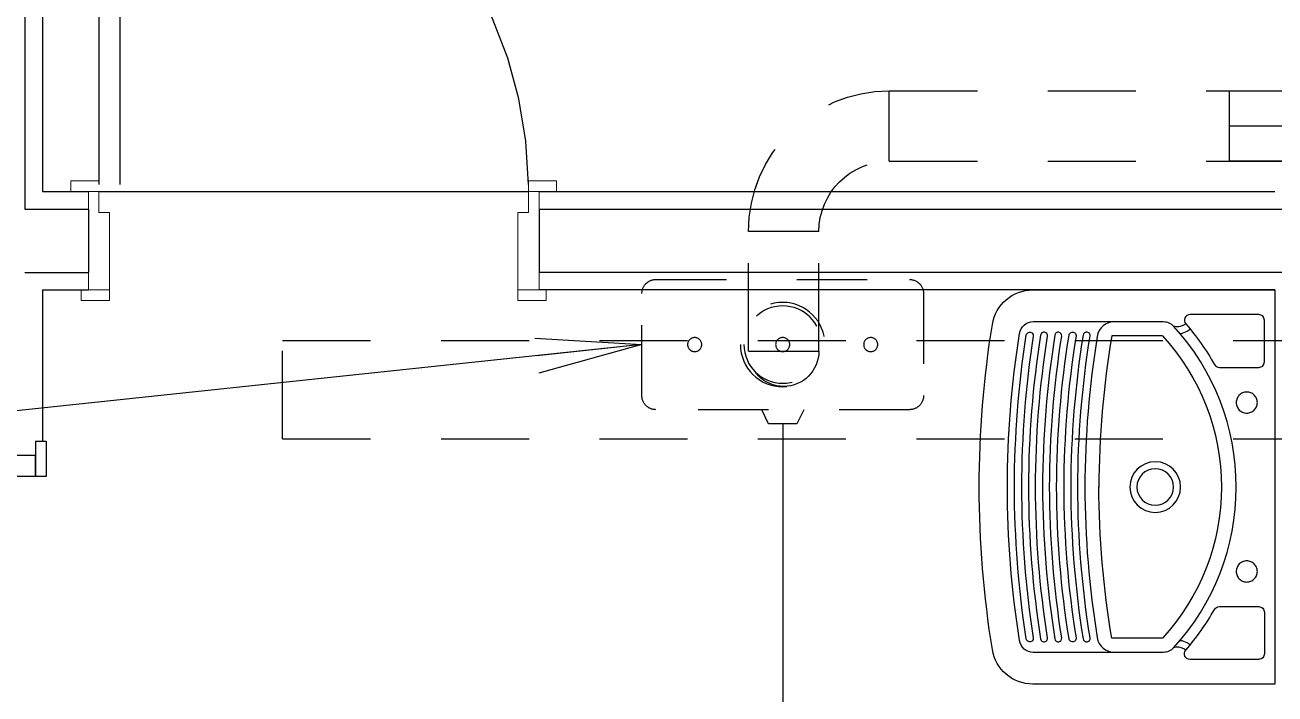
# Model space of a CAD drawing. Header units: millimetres. Extents: x 188.6 to 263.2, y 40.1 to 120.1.
# Drawn here: x 197.374 to 199.149, y 114.835 to 115.786 of the extents above; entities that cross this region are included whole.
import ezdxf

# ---------------------------------------------------------------- set-up
doc = ezdxf.new("R2010")
doc.units = ezdxf.units.MM
doc.set_wipeout_variables(frame=1)
for name, pattern in [('CENTER2', [1.125, 0.75, -0.125, 0.125, -0.125]), ('DASHDOT2', [0.5, 0.25, -0.125, 0, -0.125]), ('HIDDEN2', [0.1875, 0.125, -0.0625]), ('XREF-TIPO$0$DASHED', [15, 12, -3]), ('XREF-TIPO$0$HIDDEN', [0.375, 0.25, -0.125]), ('XREF-TIPO$0$HIDDEN2', [0.1875, 0.125, -0.0625])]:
    doc.linetypes.add(name, pattern=pattern)
for name, color, linetype in [('ARQ', 8, 'Continuous'), ('ESTR-VIGAS', 11, 'HIDDEN2'), ('ESTRUTURA', 7, 'Continuous'), ('EXAUSTÃO-AQUECEDOR', 244, 'HIDDEN2'), ('GAS-PONTO', 202, 'Continuous'), ('GAS-TEXTO', 7, 'Continuous'), ('GAS-TUBO-PISO', 6, 'CENTER2'), ('HID-P-AQ', 10, 'Continuous'), ('SAN-EIXOS', 8, 'DASHDOT2')]:
    doc.layers.add(name, color=color, linetype=linetype)
doc.styles.add('60-100', font='romans.shx', dxfattribs={"height": 0.16})
doc.dimstyles.new('SETAS75', dxfattribs={"dimtxt": 0.16, "dimasz": 0.15, "dimexe": 0.15, "dimexo": 0, "dimgap": 0.1, "dimtad": 1, "dimzin": 10, "dimdsep": 46, "dimtxsty": '60-100', "dimblk1": 'OPEN', "dimblk2": 'OPEN', "dimsah": 1, "dimcen": 0, "dimclrd": 244, "dimclre": 244, "dimclrt": 7, "dimadec": 0, "dimazin": 0, "dimtfac": 1, "dimtix": 1, "dimtmove": 2, "dimatfit": 3, "dimldrblk": 'OPEN', "dimfxl": 0.15, "dimtolj": 1, "dimtzin": 6, "dimarcsym": 0})

# ---------------------------------------------------------------- blocks, each defined once
blk = doc.blocks.new('XREF-TIPO$0$PORTA 70')
at = {"color": 0}
for p, q in [((36.2665, 23.8835), (36.2815, 23.8835)), ((36.2665, 23.8335), (36.2665, 23.8835)), ((36.2815, 23.8335), (36.2815, 23.8835)), ((36.4015, 23.8685), (36.4165, 23.8685)), ((36.4015, 23.8685), (36.4015, 23.8185)), ((36.4165, 23.8685), (36.4165, 23.8185)), ((36.2815, 23.8485), (36.2815, 23.8335)), ((36.4015, 23.8485), (36.2815, 23.8485)), ((36.4015, 23.8185), (36.4015, 23.8485)), ((36.2815, 23.8335), (36.2665, 23.8335)), ((36.3115, 23.8335), (36.2815, 23.8335)), ((36.3115, 23.8185), (36.3115, 23.8335)), ((36.4015, 23.8185), (36.3115, 23.8185)), ((36.4165, 23.8185), (36.4015, 23.8185)), ((36.3115, 23.1485), (36.4015, 23.1485)), ((36.3115, 23.1335), (36.3115, 23.1485)), ((36.4015, 23.1485), (36.4165, 23.1485)), ((36.4015, 23.1185), (36.4015, 23.1485)), ((36.4015, 23.1485), (36.4015, 23.0985)), ((36.4165, 23.1485), (36.4165, 23.0985)), ((36.2665, 23.0835), (36.2665, 23.1335)), ((36.2815, 23.1335), (36.3115, 23.1335)), ((36.2815, 23.0835), (36.2815, 23.1335)), ((36.2815, 23.1185), (36.4015, 23.1185)), ((36.4165, 23.0985), (36.4015, 23.0985)), ((36.2815, 23.0835), (36.2665, 23.0835))]:
    blk.add_line(p, q, dxfattribs=at)
blk.add_lwpolyline([(36.2815, 23.1635), (36.2815, 23.1335), (35.5815, 23.1335), (35.5815, 23.1635)], close=True, dxfattribs=at)
at = {"color": 0, "linetype": 'XREF-TIPO$0$HIDDEN2'}
blk.add_arc((36.2815, 23.1335), 0.7, 90, 180, dxfattribs=at)
blk = doc.blocks.new('XREF-TIPO$0$A$C4A9B41A7')
for points in [[(0.56, 0.42), (0.56, 0.0761, -0.368594), (0.5111, 0.0187, -0.038701), (0.28, 0, -0.038701), (0.0489, 0.0187, -0.368594), (0, 0.0761), (0, 0.42)], [(0.0482, 0.2933, -0.050149), (0.1059, 0.3341, 0.270155), (0.11, 0.3411), (0.11, 0.397, 0.414214), (0.102, 0.405), (0.043, 0.405, 0.414214), (0.035, 0.397), (0.035, 0.2994, 0.643298)], [(0.5118, 0.2933, 0.050149), (0.4541, 0.3341, -0.270155), (0.45, 0.3411), (0.45, 0.397, -0.414214), (0.458, 0.405), (0.517, 0.405, -0.414214), (0.525, 0.397), (0.525, 0.2994, -0.643298)], [(0.28, 0.286, 1), (0.28, 0.214, 1)], [(0.28, 0.276, 1), (0.28, 0.224, 1)], [(0.4942, 0.1575, -0.038853), (0.28, 0.14, -0.038853), (0.0658, 0.1575, 1), (0.0642, 0.1476, 0.03886), (0.28, 0.13, 0.03886), (0.4958, 0.1476, 1)], [(0.4942, 0.1375, -1), (0.4958, 0.1276, -0.03886), (0.28, 0.11, -0.03886), (0.0642, 0.1276, -1), (0.0658, 0.1375, 0.038853), (0.28, 0.12, 0.038853)], [(0.28, 0.06, 0.037231), (0.4942, 0.0768, -1), (0.4958, 0.0669, -0.037237), (0.28, 0.05, -0.037237), (0.0642, 0.0669, -1), (0.0658, 0.0768, 0.037231)]]:
    blk.add_lwpolyline(points, format="xyb", close=True)
at = {"linetype": 'XREF-TIPO$0$DASHED'}
blk.add_lwpolyline([(0.45, 0.42), (0.56, 0.42)], dxfattribs=at)
for points in [[(0.16, 0.395, 1), (0.16, 0.365, 1)], [(0.4, 0.395, 1), (0.4, 0.365, 1)]]:
    blk.add_lwpolyline(points, format="xyb", close=True, dxfattribs=at)
for points in [[(0.5085, 0.2761, 0.187658), (0.28, 0.365, 0.187658), (0.0515, 0.2761)], [(0.065, 0.2601, -0.188368), (0.28, 0.3441, -0.188368), (0.495, 0.2601)], [(0.5085, 0.2761, -0.210215), (0.515, 0.2614), (0.515, 0.0769, -0.369921), (0.4981, 0.0572, -0.037507), (0.28, 0.04, -0.037507), (0.0619, 0.0572, -0.369921), (0.045, 0.0769), (0.045, 0.2614, -0.210215), (0.0515, 0.2761)], [(0.045, 0.1923, 0.368054), (0.066, 0.1676, 0.039098), (0.28, 0.15)], [(0.28, 0.15, 0.039098), (0.494, 0.1676, 0.368054), (0.515, 0.1923)], [(0.28, 0.1, -0.038297), (0.0658, 0.1172, 1), (0.0642, 0.1074, 0.038303), (0.28, 0.09, 0.038303), (0.4958, 0.1074, 1), (0.4942, 0.1172, -0.038297), (0.28, 0.1)], [(0.28, 0.08, -0.037756), (0.0658, 0.097, 1), (0.0642, 0.0871, 0.037763), (0.28, 0.07, 0.037763), (0.4958, 0.0871, 1), (0.4942, 0.097, -0.037756), (0.28, 0.08)]]:
    blk.add_lwpolyline(points, format="xyb")
for points in [[(0.0482, 0.2933), (0.0499, 0.2908), (0.0516, 0.2869), (0.052, 0.2854), (0.0523, 0.2836), (0.0524, 0.2818), (0.0523, 0.2799), (0.0515, 0.2761)], [(0.0563, 0.2993), (0.0564, 0.2991), (0.0579, 0.297), (0.0591, 0.2947), (0.0611, 0.29), (0.0611, 0.29), (0.0617, 0.2877), (0.0621, 0.2855)], [(0.4979, 0.2855), (0.4983, 0.2877), (0.4989, 0.29), (0.4989, 0.29), (0.5009, 0.2947), (0.5021, 0.297), (0.5036, 0.2991), (0.5037, 0.2993)], [(0.5118, 0.2933), (0.5101, 0.2908), (0.5084, 0.2869), (0.508, 0.2854), (0.5077, 0.2836), (0.5076, 0.2818), (0.5077, 0.2799), (0.508, 0.278), (0.5085, 0.2761)]]:
    blk.add_lwpolyline(points)
at = {"ltscale": 0.359823}
for points in [[(0.065, 0.2601), (0.065, 0.2602)], [(0.495, 0.2601), (0.495, 0.2602)]]:
    blk.add_lwpolyline(points, dxfattribs=at)
for points in [[(0.065, 0.2601), (0.065, 0.1882, 0.040426), (0.2806, 0.17)], [(0.495, 0.2601), (0.495, 0.1882, -0.040426), (0.2794, 0.17)]]:
    blk.add_lwpolyline(points, format="xyb", dxfattribs=at)
blk = doc.blocks.new('A$C1BFF5DEF')
at = {"layer": 'ARQ', "color": 8}
for p, q in [((-1.5147, 7.62), (-1.5147, 6.47)), ((-1.4897, 7.595), (-1.4897, 6.495)), ((-1.4097, 7.105), (-1.4097, 6.505)), ((-1.3797, 6.505), (-1.3797, 7.105)), ((-1.4897, 6.495), (-1.4247, 6.495)), ((-1.4097, 6.495), (-0.7997, 6.495)), ((-0.7847, 6.495), (0.2603, 6.495)), ((-1.5147, 6.47), (-1.4247, 6.47)), ((-1.4247, 6.47), (-1.4247, 6.38)), ((-0.7847, 6.47), (0.2853, 6.47)), ((-0.7847, 6.47), (-0.7847, 6.38)), ((-1.5147, 6.38), (-1.4247, 6.38)), ((0.2853, 6.38), (-0.7847, 6.38)), ((-1.4897, 6.355), (-1.4897, 6.14)), ((-1.4897, 6.355), (-1.4247, 6.355)), ((0.2603, 6.355), (-0.7847, 6.355))]:
    blk.add_line(p, q, dxfattribs=at)
at = {"layer": 'ARQ', "color": 8, "lineweight": 13}
for p, q in [((-1.4497, 6.495), (-1.4497, 6.51)), ((-1.4497, 6.51), (-1.4097, 6.51)), ((-0.7997, 6.51), (-0.7597, 6.51)), ((-0.7997, 6.465), (-0.7997, 6.51)), ((-0.7597, 6.51), (-0.7597, 6.495)), ((-1.4497, 6.495), (-1.4097, 6.495)), ((-1.4247, 6.495), (-1.4247, 6.355)), ((-1.4097, 6.495), (-1.4097, 6.465)), ((-0.7997, 6.495), (-0.7597, 6.495)), ((-0.7847, 6.355), (-0.7847, 6.495)), ((-1.4097, 6.465), (-1.3947, 6.465)), ((-1.3947, 6.34), (-1.3947, 6.465)), ((-0.8147, 6.34), (-0.8147, 6.465)), ((-0.8147, 6.465), (-0.7997, 6.465)), ((-1.4347, 6.34), (-1.4347, 6.355)), ((-1.3947, 6.355), (-1.4347, 6.355)), ((-0.7747, 6.355), (-0.8147, 6.355)), ((-0.7747, 6.355), (-0.7747, 6.34)), ((-1.3947, 6.34), (-1.4347, 6.34)), ((-0.7747, 6.34), (-0.8147, 6.34))]:
    blk.add_line(p, q, dxfattribs=at)
at = {"layer": 'ARQ', "color": 8, "linetype": 'XREF-TIPO$0$HIDDEN'}
blk.add_arc((-1.4082, 6.4964), 0.6086, 0.8101, 90.1369, dxfattribs=at)
at = {"layer": 'ARQ', "color": 8, "rotation": 270}
blk.add_blockref('XREF-TIPO$0$A$C4A9B41A7', (-0.1597, 6.355), dxfattribs=at)
at = {"layer": 'ARQ', "color": 8}
blk.add_blockref('XREF-TIPO$0$PORTA 70', (-37.9012, -17.7285), dxfattribs=at)
blk = doc.blocks.new('_OPEN')
at = {"color": 0, "linetype": 'ByBlock'}
for p, q in [((-1, 0.167), (0, 0)), ((0, 0), (-1, -0.167)), ((0, 0), (-1, 0))]:
    blk.add_line(p, q, dxfattribs=at)
blk = doc.blocks.new('AQKOMECO')
at = {"linetype": 'HIDDEN2', "ltscale": 0.25}
for p, q in [((-0.02, 0.205), (-0.0298, 0.185)), ((0.02, 0.205), (-0.02, 0.205)), ((0.0298, 0.185), (0.02, 0.205))]:
    blk.add_line(p, q, dxfattribs=at)
blk.add_lwpolyline([(0.2, 0.02), (0.2, 0.165, 0.414214), (0.18, 0.185), (-0.18, 0.185, 0.414214), (-0.2, 0.165), (-0.2, 0.02, 0.414214), (-0.18, 0), (0.18, 0, 0.414214)], format="xyb", close=True, dxfattribs=at)
for centre, radius in [((0, 0.0925), 0.06), ((0, 0.0925), 0.055), ((-0.125, 0.0925), 0.01), ((0, 0.0925), 0.01), ((0.125, 0.0925), 0.01)]:
    blk.add_circle(centre, radius, dxfattribs=at)
blk = doc.blocks.new('*U102')
blk.add_wipeout([(-0.0146, 0.05), (-0.0146, -0.05), (0.15, -0.05), (0.15, 0.05)])
blk.add_lwpolyline([(-0.0146, 0.05), (-0.0146, -0.05), (0.15, -0.05), (0.15, 0.05)], close=True)
at = {"layer": 'SAN-EIXOS'}
blk.add_line((-0.0146, 0), (0.15, 0), dxfattribs=at)
blk = doc.blocks.new('CHA4')
at = {"layer": 'EXAUSTÃO-AQUECEDOR', "linetype": 'Continuous'}
for p, q in [((-0.9083, 0.3202), (-0.8083, 0.3202)), ((0, -0.125), (0, 0.125))]:
    blk.add_line(p, q, dxfattribs=at)
at = {"layer": 'EXAUSTÃO-AQUECEDOR'}
for p, q in [((-0.9083, 0.3202), (-0.9083, 0.1503)), ((-0.8083, 0.3202), (-0.8083, 0.1503)), ((-0.8083, 0.1503), (-0.9083, 0.1503)), ((-0.7083, 0.0503), (0, 0.0503)), ((-0.7083, 0.0503), (-0.7083, -0.0497)), ((-0.7083, -0.0497), (0, -0.0497))]:
    blk.add_line(p, q, dxfattribs=at)
for centre, radius, start, end in [((-0.8583, 0.3202), 0.05, 360, 180), ((-0.7083, 0.1503), 0.2, 180, 270), ((-0.7083, 0.1503), 0.1, 180, 270)]:
    blk.add_arc(centre, radius, start, end, dxfattribs=at)
at = {"layer": 'EXAUSTÃO-AQUECEDOR', "linetype": 'Continuous'}
blk.add_arc((-0.0474, 0), 0.1337, 290.7729, 69.2271, dxfattribs=at)
blk = doc.blocks.new('COBERTURA_29-09-2016')
at = {"layer": 'ESTR-VIGAS'}
blk.add_line((-8.94, 7.57), (-8.94, 7.71), dxfattribs=at)
for points in [[(-8.94, 7.71), (-7.42, 7.71)], [(-8.94, 7.57), (-6.54, 7.57)]]:
    blk.add_lwpolyline(points, dxfattribs=at)

msp = doc.modelspace()

# ---------------------------------------------------------------- block references
at = {"layer": 'ARQ'}
msp.add_blockref('A$C1BFF5DEF', (198.8891, 109.0543), dxfattribs=at)

# ---------------------------------------------------------------- next in the draw order: linework, layer by layer
at = {"layer": 'GAS-TUBO-PISO'}
msp.add_line((198.4504, 115.2192), (198.4504, 112.3431), dxfattribs=at)

# ---------------------------------------------------------------- next in the draw order: block references
at = {"layer": 'GAS-PONTO', "xscale": -1}
msp.add_blockref('*U102', (199.235, 115.6422, 0), dxfattribs=at)
at = {"layer": 'HID-P-AQ', "xscale": -1, "rotation": 180}
msp.add_blockref('AQKOMECO', (198.4504, 115.4242), dxfattribs=at)

# ---------------------------------------------------------------- next in the draw order: leaders
at = {"layer": 'GAS-TEXTO'}
msp.add_leader([(198.2504, 115.3317), (197.0773, 115.2071), (194.8531, 115.2071)], dimstyle='SETAS75', dxfattribs=at)

# ---------------------------------------------------------------- next in the draw order: block references
at = {"layer": 'ESTRUTURA'}
msp.add_blockref('COBERTURA_29-09-2016', (206.6802, 107.6277), dxfattribs=at)
at = {"layer": 'EXAUSTÃO-AQUECEDOR', "linetype": 'Continuous', "xscale": -1, "rotation": 180}
msp.add_blockref('CHA4', (199.3101, 115.6425, 0), dxfattribs=at)

doc.saveas('drawing.dxf')
